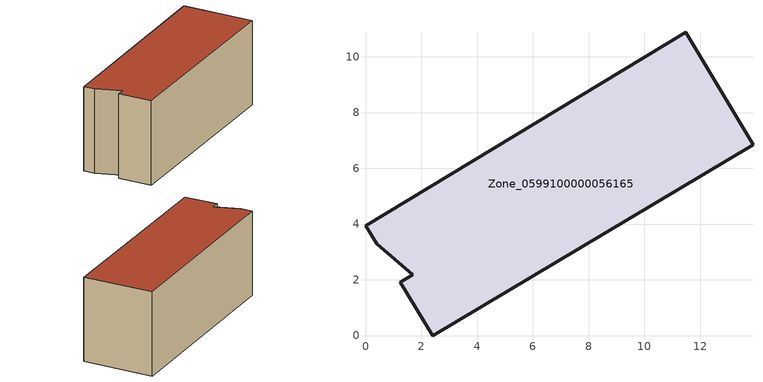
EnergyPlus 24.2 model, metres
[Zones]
Zone_0599100000056165
 floor ground (C_G): 0.4,3.29 0,3.94 11.48,10.87 13.9,6.84 2.42,0 1.24,1.91 1.7,2.18 z0
 wall outside (C_F): 13.9,6.84 11.48,10.87 0,3.94 0.4,3.29 1.7,2.18 1.24,1.91 2.42,0 13.9,6.84 z0:5.67
 roof outside (C_R): 0,3.94 0.4,3.29 1.7,2.18 1.24,1.91 2.42,0 13.9,6.84 11.48,10.87 z5.67
[BUILDING]
Pand.0599100000056165: North Axis=0; Terrain=City; Loads Convergence Tolerance Value=0.04; Temperature Convergence Tolerance Value=0.4; Solar Distribution=FullExterior; Maximum Number of Warmup Days=25; Minimum Number of Warmup Days=1
[Site:Location]
Rotterdam.The.Hague.AP_ZH_NLD Design_Conditions: Latitude=51.96; Longitude=4.45; Time Zone=1; Elevation=-4.5
[SITE:GROUNDTEMPERATURE:BUILDINGSURFACE]
18, 18, 18, 18, 18, 18, 18, 18, 18, 18, 18, 18
[MATERIAL] Thermal Absorptance=0.9; Solar Absorptance=0.7; Visible Absorptance=0.7
Name | Roughness | Thickness | Conductivity | Density | Specific Heat
G.TC.1946 | MediumSmooth | 0.15 | 1 | 540 | 1210
F.TC.1946 | Rough | 0.3 | 0.857143 | 1920 | 840
R.TC.1946 | MediumRough | 0.2 | 0.909091 | 1500 | 1000
[CONSTRUCTION]
C_G: G.TC.1946
C_F: F.TC.1946
C_R: R.TC.1946
[ZONE]
Zone_0599100000056165: Type=1; Multiplier=1; Ceiling Height=Autocalculate; Volume=Autocalculate; Floor Area=autocalculate; Part of Total Floor Area=Yes
[ZONEINFILTRATION:DESIGNFLOWRATE]
Infil_Zone_0599100000056165: Zone or ZoneList or Space or SpaceList=Zone_0599100000056165; Schedule=AlwaysOn; Design Flow Rate Calculation Method=Flow/Area; Flow Rate per Floor Area=0.003; Constant Term Coefficient=1; Temperature Term Coefficient=0; Velocity Term Coefficient=0; Velocity Squared Term Coefficient=0
[HVACTEMPLATE:ZONE:IDEALLOADSAIRSYSTEM]
Zone_0599100000056165: Maximum Heating Supply Air Temperature=50; Minimum Cooling Supply Air Temperature=13; Maximum Heating Supply Air Humidity Ratio=0.0156; Minimum Cooling Supply Air Humidity Ratio=0.0077; Heating Limit=NoLimit; Cooling Limit=NoLimit; Dehumidification Control Type=ConstantSensibleHeatRatio; Cooling Sensible Heat Ratio=0.7; Dehumidification Setpoint=60; Humidification Control Type=None; Humidification Setpoint=30; Outdoor Air Method=None; Outdoor Air Flow Rate per Person=0.00944; Outdoor Air Flow Rate per Zone Floor Area=0; Outdoor Air Flow Rate per Zone=0; Demand Controlled Ventilation Type=None; Outdoor Air Economizer Type=NoEconomizer; Heat Recovery Type=None; Sensible Heat Recovery Effectiveness=0.7; Latent Heat Recovery Effectiveness=0.65
[ZONECONTROL:THERMOSTAT]
ThermostatControl_Zone_0599100000056165: Zone or ZoneList=Zone_0599100000056165; Control Type Schedule=DualSetpointControlType; Control 1=Thermostat_Zone_0599100000056165; Temperature Difference Between Cutout And Setpoint=0
[THERMOSTATSETPOINT:DUALSETPOINT]
Thermostat_Zone_0599100000056165: Heating Setpoint Temperature Schedule=HeatingSetpoint_Zone_0599100000056165; Cooling Setpoint Temperature Schedule=CoolingSetpoint_Zone_0599100000056165
[SCHEDULE:COMPACT]
HeatingSetpoint_Zone_0599100000056165: Through: 12/31, For: AllDays, Until: 24:00, 21
CoolingSetpoint_Zone_0599100000056165: Through: 12/31, For: AllDays, Until: 24:00, 24
DualSetpointControlType: Through: 12/31, For: AllDays, Until: 24:00, 4
AlwaysOn: Through: 12/31, For: AllDays, Until: 24:00, 1
